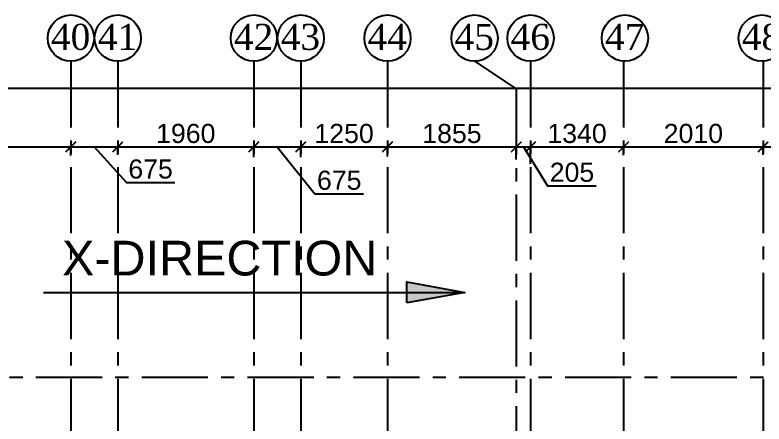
# Model space of a CAD drawing. Header units: inches. Extents: x 278200 to 407749, y -182622 to -96622.
# Drawn here: x 333724 to 344512, y -139643 to -133751 of the extents above; entities that cross this region are included whole.
import ezdxf

# ---------------------------------------------------------------- set-up
doc = ezdxf.new("R2010")
doc.units = ezdxf.units.IN
doc.header["$MEASUREMENT"] = 0
doc.linetypes.add('CENTER', pattern=[50.8, 31.75, -6.35, 6.35, -6.35])
for name, color, linetype in [('2', 5, 'Continuous'), ('GIRD CIR', 1, 'Continuous'), ('GIRD TEXT', 4, 'Continuous'), ('GRID', 8, 'CENTER'), ('GRID DIM', 4, 'Continuous')]:
    doc.layers.add(name, color=color, linetype=linetype)
doc.layers.add('TEXT1', color=3, linetype='Continuous', lineweight=20)
doc.styles.add('T 200', font='sanss___.ttf')
doc.styles.add('T200', font='sanss___.ttf', dxfattribs={"height": 275})
doc.styles.add('T400', font='romantic.ttf')
doc.dimstyles.new('T 300', dxfattribs={"dimtxt": 275, "dimasz": 150, "dimexe": 1, "dimexo": 0, "dimgap": 50, "dimtad": 1, "dimdec": 0, "dimrnd": 5, "dimdsep": 46, "dimtxsty": 'T200', "dimblk": 'ARCHTICK', "dimcen": 2.5, "dimdle": 1, "dimclrd": 5, "dimclre": 253, "dimclrt": 4, "dimadec": 0, "dimazin": 0, "dimtfac": 1, "dimtdec": 0, "dimtmove": 2, "dimatfit": 3, "dimfxl": 0, "dimarcsym": 0})

# ---------------------------------------------------------------- blocks, each defined once
blk = doc.blocks.new('_ARCHTICK')
at = {"color": 0, "linetype": 'ByBlock', "const_width": 0.15}
blk.add_lwpolyline([(-0.5, -0.5), (0.5, 0.5)], dxfattribs=at)
blk = doc.blocks.new('*D681')
at = {"layer": 'Defpoints', "color": 0}
for p in [(366494, -134803), (283426, -135028, 15), (366494, -135028, 15)]:
    blk.add_point(p, dxfattribs=at)
at = {"layer": 'GRID DIM', "color": 5, "lineweight": -2}
blk.add_line((283425, -134803), (366495, -134803), dxfattribs=at)
at = {"layer": 'GRID DIM', "color": 253, "lineweight": -2}
for p, q in [((283426, -135028), (283426, -134802)), ((366494, -135028), (366494, -134802))]:
    blk.add_line(p, q, dxfattribs=at)
at = {"layer": 'GRID DIM', "color": 5, "lineweight": -2, "xscale": 150, "yscale": 150, "zscale": 150, "rotation": 180}
blk.add_blockref('_ARCHTICK', (283426, -134803), dxfattribs=at)
at = {"layer": 'GRID DIM', "color": 5, "lineweight": -2, "xscale": 150, "yscale": 150, "zscale": 150}
blk.add_blockref('_ARCHTICK', (366494, -134803), dxfattribs=at)
at = {"layer": 'GRID DIM', "color": 4, "insert": (324960, -134611), "char_height": 275, "attachment_point": 5, "style": 'T200'}
blk.add_mtext('83070', dxfattribs=at)
blk = doc.blocks.new('*D723')
at = {"layer": 'Defpoints', "color": 0}
for p in [(334529, -135651), (334529, -135777, 15), (331782, -135854, 15)]:
    blk.add_point(p, dxfattribs=at)
at = {"layer": 'GRID DIM', "color": 5, "lineweight": -2}
blk.add_line((331781, -135651), (334530, -135651), dxfattribs=at)
at = {"layer": 'GRID DIM', "color": 253, "lineweight": -2}
for p, q in [((331782, -135854), (331782, -135650)), ((334529, -135777), (334529, -135650))]:
    blk.add_line(p, q, dxfattribs=at)
at = {"layer": 'GRID DIM', "color": 5, "lineweight": -2, "xscale": 150, "yscale": 150, "zscale": 150, "rotation": 180}
blk.add_blockref('_ARCHTICK', (331782, -135651), dxfattribs=at)
at = {"layer": 'GRID DIM', "color": 5, "lineweight": -2, "xscale": 150, "yscale": 150, "zscale": 150}
blk.add_blockref('_ARCHTICK', (334529, -135651), dxfattribs=at)
at = {"layer": 'GRID DIM', "color": 4, "insert": (333156, -135459), "char_height": 275, "attachment_point": 5, "style": 'T200'}
blk.add_mtext('2745', dxfattribs=at)
blk = doc.blocks.new('*D724')
at = {"layer": 'Defpoints', "color": 0}
for p in [(335204, -135651), (334529, -135777, 15), (335204, -135766, 15)]:
    blk.add_point(p, dxfattribs=at)
at = {"layer": 'GRID DIM', "color": 5, "lineweight": -2}
for p, q in [((334528, -135651), (335205, -135651)), ((334867, -135651), (335328, -136163)), ((335328, -136163), (336026, -136163))]:
    blk.add_line(p, q, dxfattribs=at)
at = {"layer": 'GRID DIM', "color": 253, "lineweight": -2}
for p, q in [((334529, -135777), (334529, -135650)), ((335204, -135766), (335204, -135650))]:
    blk.add_line(p, q, dxfattribs=at)
at = {"layer": 'GRID DIM', "color": 5, "lineweight": -2, "xscale": 150, "yscale": 150, "zscale": 150, "rotation": 180}
blk.add_blockref('_ARCHTICK', (334529, -135651), dxfattribs=at)
at = {"layer": 'GRID DIM', "color": 5, "lineweight": -2, "xscale": 150, "yscale": 150, "zscale": 150}
blk.add_blockref('_ARCHTICK', (335204, -135651), dxfattribs=at)
at = {"layer": 'GRID DIM', "color": 4, "insert": (335677, -135971), "char_height": 275, "attachment_point": 5, "style": 'T200'}
blk.add_mtext('675', dxfattribs=at)
blk = doc.blocks.new('*D725')
at = {"layer": 'Defpoints', "color": 0}
for p in [(337164, -135651), (335204, -135766, 15), (337164, -135798, 15)]:
    blk.add_point(p, dxfattribs=at)
at = {"layer": 'GRID DIM', "color": 5, "lineweight": -2}
blk.add_line((335203, -135651), (337165, -135651), dxfattribs=at)
at = {"layer": 'GRID DIM', "color": 253, "lineweight": -2}
for p, q in [((335204, -135766), (335204, -135650)), ((337164, -135798), (337164, -135650))]:
    blk.add_line(p, q, dxfattribs=at)
at = {"layer": 'GRID DIM', "color": 5, "lineweight": -2, "xscale": 150, "yscale": 150, "zscale": 150, "rotation": 180}
blk.add_blockref('_ARCHTICK', (335204, -135651), dxfattribs=at)
at = {"layer": 'GRID DIM', "color": 5, "lineweight": -2, "xscale": 150, "yscale": 150, "zscale": 150}
blk.add_blockref('_ARCHTICK', (337164, -135651), dxfattribs=at)
at = {"layer": 'GRID DIM', "color": 4, "insert": (336184, -135459), "char_height": 275, "attachment_point": 5, "style": 'T200'}
blk.add_mtext('1960', dxfattribs=at)
blk = doc.blocks.new('*D726')
at = {"layer": 'Defpoints', "color": 0}
for p in [(337839, -135651), (337164, -135798, 15), (337839, -135798, 15)]:
    blk.add_point(p, dxfattribs=at)
at = {"layer": 'GRID DIM', "color": 5, "lineweight": -2}
for p, q in [((337163, -135651), (337840, -135651)), ((337502, -135651), (338045, -136325)), ((338045, -136325), (338743, -136325))]:
    blk.add_line(p, q, dxfattribs=at)
at = {"layer": 'GRID DIM', "color": 253, "lineweight": -2}
for p, q in [((337164, -135798), (337164, -135650)), ((337839, -135798), (337839, -135650))]:
    blk.add_line(p, q, dxfattribs=at)
at = {"layer": 'GRID DIM', "color": 5, "lineweight": -2, "xscale": 150, "yscale": 150, "zscale": 150, "rotation": 180}
blk.add_blockref('_ARCHTICK', (337164, -135651), dxfattribs=at)
at = {"layer": 'GRID DIM', "color": 5, "lineweight": -2, "xscale": 150, "yscale": 150, "zscale": 150}
blk.add_blockref('_ARCHTICK', (337839, -135651), dxfattribs=at)
at = {"layer": 'GRID DIM', "color": 4, "insert": (338394, -136133), "char_height": 275, "attachment_point": 5, "style": 'T200'}
blk.add_mtext('675', dxfattribs=at)
blk = doc.blocks.new('*D727')
at = {"layer": 'Defpoints', "color": 0}
for p in [(339089, -135651), (337839, -135798, 15), (339089, -135787, 15)]:
    blk.add_point(p, dxfattribs=at)
at = {"layer": 'GRID DIM', "color": 5, "lineweight": -2}
blk.add_line((337838, -135651), (339090, -135651), dxfattribs=at)
at = {"layer": 'GRID DIM', "color": 253, "lineweight": -2}
for p, q in [((337839, -135798), (337839, -135650)), ((339089, -135787), (339089, -135650))]:
    blk.add_line(p, q, dxfattribs=at)
at = {"layer": 'GRID DIM', "color": 5, "lineweight": -2, "xscale": 150, "yscale": 150, "zscale": 150, "rotation": 180}
blk.add_blockref('_ARCHTICK', (337839, -135651), dxfattribs=at)
at = {"layer": 'GRID DIM', "color": 5, "lineweight": -2, "xscale": 150, "yscale": 150, "zscale": 150}
blk.add_blockref('_ARCHTICK', (339089, -135651), dxfattribs=at)
at = {"layer": 'GRID DIM', "color": 4, "insert": (338464, -135459), "char_height": 275, "attachment_point": 5, "style": 'T200'}
blk.add_mtext('1250', dxfattribs=at)
blk = doc.blocks.new('*D728')
at = {"layer": 'Defpoints', "color": 0}
for p in [(340944, -135651), (339089, -135787, 15), (340944, -135832, 15)]:
    blk.add_point(p, dxfattribs=at)
at = {"layer": 'GRID DIM', "color": 5, "lineweight": -2}
blk.add_line((339088, -135651), (340945, -135651), dxfattribs=at)
at = {"layer": 'GRID DIM', "color": 253, "lineweight": -2}
for p, q in [((339089, -135787), (339089, -135650)), ((340944, -135832), (340944, -135650))]:
    blk.add_line(p, q, dxfattribs=at)
at = {"layer": 'GRID DIM', "color": 5, "lineweight": -2, "xscale": 150, "yscale": 150, "zscale": 150, "rotation": 180}
blk.add_blockref('_ARCHTICK', (339089, -135651), dxfattribs=at)
at = {"layer": 'GRID DIM', "color": 5, "lineweight": -2, "xscale": 150, "yscale": 150, "zscale": 150}
blk.add_blockref('_ARCHTICK', (340944, -135651), dxfattribs=at)
at = {"layer": 'GRID DIM', "color": 4, "insert": (340017, -135459), "char_height": 275, "attachment_point": 5, "style": 'T200'}
blk.add_mtext('1855', dxfattribs=at)
blk = doc.blocks.new('*D729')
at = {"layer": 'Defpoints', "color": 0}
for p in [(341149, -135651), (340944, -135832, 15), (341149, -135894, 15)]:
    blk.add_point(p, dxfattribs=at)
at = {"layer": 'GRID DIM', "color": 5, "lineweight": -2}
for p, q in [((340943, -135651), (341150, -135651)), ((341047, -135651), (341395, -136210)), ((341395, -136210), (342096, -136210))]:
    blk.add_line(p, q, dxfattribs=at)
at = {"layer": 'GRID DIM', "color": 253, "lineweight": -2}
for p, q in [((340944, -135832), (340944, -135650)), ((341149, -135894), (341149, -135650))]:
    blk.add_line(p, q, dxfattribs=at)
at = {"layer": 'GRID DIM', "color": 5, "lineweight": -2, "xscale": 150, "yscale": 150, "zscale": 150, "rotation": 180}
blk.add_blockref('_ARCHTICK', (340944, -135651), dxfattribs=at)
at = {"layer": 'GRID DIM', "color": 5, "lineweight": -2, "xscale": 150, "yscale": 150, "zscale": 150}
blk.add_blockref('_ARCHTICK', (341149, -135651), dxfattribs=at)
at = {"layer": 'GRID DIM', "color": 4, "insert": (341746, -136018), "char_height": 275, "attachment_point": 5, "style": 'T200'}
blk.add_mtext('205', dxfattribs=at)
blk = doc.blocks.new('*D730')
at = {"layer": 'Defpoints', "color": 0}
for p in [(342489, -135651), (342489, -135768, 15), (341149, -135894, 15)]:
    blk.add_point(p, dxfattribs=at)
at = {"layer": 'GRID DIM', "color": 5, "lineweight": -2}
blk.add_line((341148, -135651), (342490, -135651), dxfattribs=at)
at = {"layer": 'GRID DIM', "color": 253, "lineweight": -2}
for p, q in [((341149, -135894), (341149, -135650)), ((342489, -135768), (342489, -135650))]:
    blk.add_line(p, q, dxfattribs=at)
at = {"layer": 'GRID DIM', "color": 5, "lineweight": -2, "xscale": 150, "yscale": 150, "zscale": 150, "rotation": 180}
blk.add_blockref('_ARCHTICK', (341149, -135651), dxfattribs=at)
at = {"layer": 'GRID DIM', "color": 5, "lineweight": -2, "xscale": 150, "yscale": 150, "zscale": 150}
blk.add_blockref('_ARCHTICK', (342489, -135651), dxfattribs=at)
at = {"layer": 'GRID DIM', "color": 4, "insert": (341819, -135459), "char_height": 275, "attachment_point": 5, "style": 'T200'}
blk.add_mtext('1340', dxfattribs=at)
blk = doc.blocks.new('*D731')
at = {"layer": 'Defpoints', "color": 0}
for p in [(344499, -135651), (342489, -135768, 15), (344499, -135764, 15)]:
    blk.add_point(p, dxfattribs=at)
at = {"layer": 'GRID DIM', "color": 5, "lineweight": -2}
blk.add_line((342488, -135651), (344500, -135651), dxfattribs=at)
at = {"layer": 'GRID DIM', "color": 253, "lineweight": -2}
for p, q in [((342489, -135768), (342489, -135650)), ((344499, -135764), (344499, -135650))]:
    blk.add_line(p, q, dxfattribs=at)
at = {"layer": 'GRID DIM', "color": 5, "lineweight": -2, "xscale": 150, "yscale": 150, "zscale": 150, "rotation": 180}
blk.add_blockref('_ARCHTICK', (342489, -135651), dxfattribs=at)
at = {"layer": 'GRID DIM', "color": 5, "lineweight": -2, "xscale": 150, "yscale": 150, "zscale": 150}
blk.add_blockref('_ARCHTICK', (344499, -135651), dxfattribs=at)
at = {"layer": 'GRID DIM', "color": 4, "insert": (343494, -135459), "char_height": 275, "attachment_point": 5, "style": 'T200'}
blk.add_mtext('2010', dxfattribs=at)
blk = doc.blocks.new('*D732')
at = {"layer": 'Defpoints', "color": 0}
for p in [(347719, -135651), (344499, -135764, 15), (347719, -135754, 15)]:
    blk.add_point(p, dxfattribs=at)
at = {"layer": 'GRID DIM', "color": 5, "lineweight": -2}
blk.add_line((344498, -135651), (347720, -135651), dxfattribs=at)
at = {"layer": 'GRID DIM', "color": 253, "lineweight": -2}
for p, q in [((344499, -135764), (344499, -135650)), ((347719, -135754), (347719, -135650))]:
    blk.add_line(p, q, dxfattribs=at)
at = {"layer": 'GRID DIM', "color": 5, "lineweight": -2, "xscale": 150, "yscale": 150, "zscale": 150, "rotation": 180}
blk.add_blockref('_ARCHTICK', (344499, -135651), dxfattribs=at)
at = {"layer": 'GRID DIM', "color": 5, "lineweight": -2, "xscale": 150, "yscale": 150, "zscale": 150}
blk.add_blockref('_ARCHTICK', (347719, -135651), dxfattribs=at)
at = {"layer": 'GRID DIM', "color": 4, "insert": (346109, -135459), "char_height": 275, "attachment_point": 5, "style": 'T200'}
blk.add_mtext('3220', dxfattribs=at)

msp = doc.modelspace()

# ---------------------------------------------------------------- hatches: boundary and pattern name
at = {"layer": '2'}
msp.add_hatch(color=1, dxfattribs=at).paths.add_polyline_path([(339368.2, -137899.4), (339368.2, -137592.5), (340202.9, -137745.9)])

# ---------------------------------------------------------------- linework, layer by layer
at = {"layer": '2', "color": 1}
msp.add_line((334134.9, -137745.9), (340202.9, -137745.9), dxfattribs=at)
msp.add_lwpolyline([(339368.2, -137899.4), (339368.2, -137592.5), (340202.9, -137745.9), (339368.2, -137899.4)], dxfattribs=at)
at = {"layer": 'GIRD CIR'}
for centre in [(334529.3, -134084.2, 14.7), (335204.3, -134084.2, 14.7), (337164.3, -134084.2, 14.7), (337839.3, -134084.2, 14.7), (339089.1, -134084.2, 14.7), (340342.6, -134084.2, 14.7), (341149.3, -134084.2, 14.7), (342509.3, -134084.2, 14.7), (344479.3, -134084.2, 14.7)]:
    msp.add_circle(centre, 333.3, dxfattribs=at)
at = {"layer": 'GRID', "ltscale": 30}
for p, q in [((334529.3, -134417.5, 14.7), (334529.3, -165454.1, 14.7)), ((335204.3, -134417.5, 14.7), (335204.3, -165454.1, 14.7)), ((337164.3, -134417.5, 14.7), (337164.3, -165454.1, 14.7)), ((337839.3, -134417.5, 14.7), (337839.3, -165454.1, 14.7)), ((339089.1, -134417.5, 14.7), (339089.1, -165454.1, 14.7)), ((340342.6, -134417.5, 14.7), (340944.3, -134813.7, 14.7)), ((341149.3, -134417.5, 14.7), (341149.3, -165454.1, 14.7)), ((342489.3, -134417.5, 14.7), (342489.3, -165454.1, 14.7)), ((344499.3, -134417.5, 14.7), (344499.3, -165454.1, 14.7)), ((340944.3, -134813.7, 14.7), (340944.3, -165454.1, 14.7)), ((366982.1, -138973.8, 14.7), (280837.7, -138973.8, 14.7))]:
    msp.add_line(p, q, dxfattribs=at)

# ---------------------------------------------------------------- texts
at = {"layer": 'GIRD TEXT', "ltscale": 7, "style": 'T400'}
for s, p in [('40', (334242.3, -134253.5)), ('41', (334917.3, -134253.5)), ('42', (336877.3, -134253.5)), ('43', (337552.3, -134253.5)), ('44', (338802.1, -134253.5)), ('45', (340055.6, -134253.5)), ('46', (340862.3, -134253.5)), ('47', (342222.3, -134253.5)), ('48', (344192.3, -134253.5))]:
    msp.add_text(s, height=375, dxfattribs=at).set_placement(p)
at = {"layer": 'TEXT1', "color": 4, "style": 'T 200'}
msp.add_text('X-DIRECTION', height=500, dxfattribs=at).set_placement((334401.8, -137503.1))

# ---------------------------------------------------------------- dimensions: what is measured, and where the dimension line sits
at = {"layer": 'GRID DIM'}
for base, p1, p2, picture, middle in [((366494.3, -134803.2), (283425.7, -135027.9, 14.7), (366494.3, -135027.9, 14.7), '*D681', (324960, -134611.4)), ((334529.3, -135650.6), (331782.1, -135854, 14.7), (334529.3, -135777.3, 14.7), '*D723', (333155.7, -135459)), ((337164.3, -135650.6), (335204.3, -135766, 14.7), (337164.3, -135798.1, 14.7), '*D725', (336184.3, -135458.8)), ((339089.1, -135650.6), (337839.3, -135798.1, 14.7), (339089.1, -135787, 14.7), '*D727', (338464.2, -135459)), ((340944.3, -135650.6), (339089.1, -135787, 14.7), (340944.3, -135832.2, 14.7), '*D728', (340016.7, -135459)), ((342489.3, -135650.6), (341149.3, -135894.3, 14.7), (342489.3, -135767.6, 14.7), '*D730', (341819.3, -135458.8)), ((344499.3, -135650.6), (342489.3, -135767.6, 14.7), (344499.3, -135764.3, 14.7), '*D731', (343494.3, -135459)), ((347719.3, -135650.6), (344499.3, -135764.3, 14.7), (347719.3, -135753.6, 14.7), '*D732', (346109.3, -135458.8))]:
    dim = msp.add_linear_dim(base=base, p1=p1, p2=p2, dimstyle='T 300', dxfattribs=at)
    dim.commit()
    dim.dimension.update_dxf_attribs({"geometry": picture, "text_midpoint": middle})
for base, p1, p2, picture, middle in [((335204.3, -135650.6), (334529.3, -135777.3, 14.7), (335204.3, -135766, 14.7), '*D724', (335378.3, -136163.3)), ((337839.3, -135650.6), (337164.3, -135798.1, 14.7), (337839.3, -135798.1, 14.7), '*D726', (338095.1, -136324.6)), ((341149.3, -135650.6), (340944.3, -135832.2, 14.7), (341149.3, -135894.3, 14.7), '*D729', (341445.2, -136209.6))]:
    dim = msp.add_linear_dim(base=base, p1=p1, p2=p2, dimstyle='T 300', override={"dimtmove": 1}, dxfattribs=at)
    dim.commit()
    dim.dimension.update_dxf_attribs({"geometry": picture, "text_midpoint": middle, "dimtype": 160})

doc.saveas('drawing.dxf')
